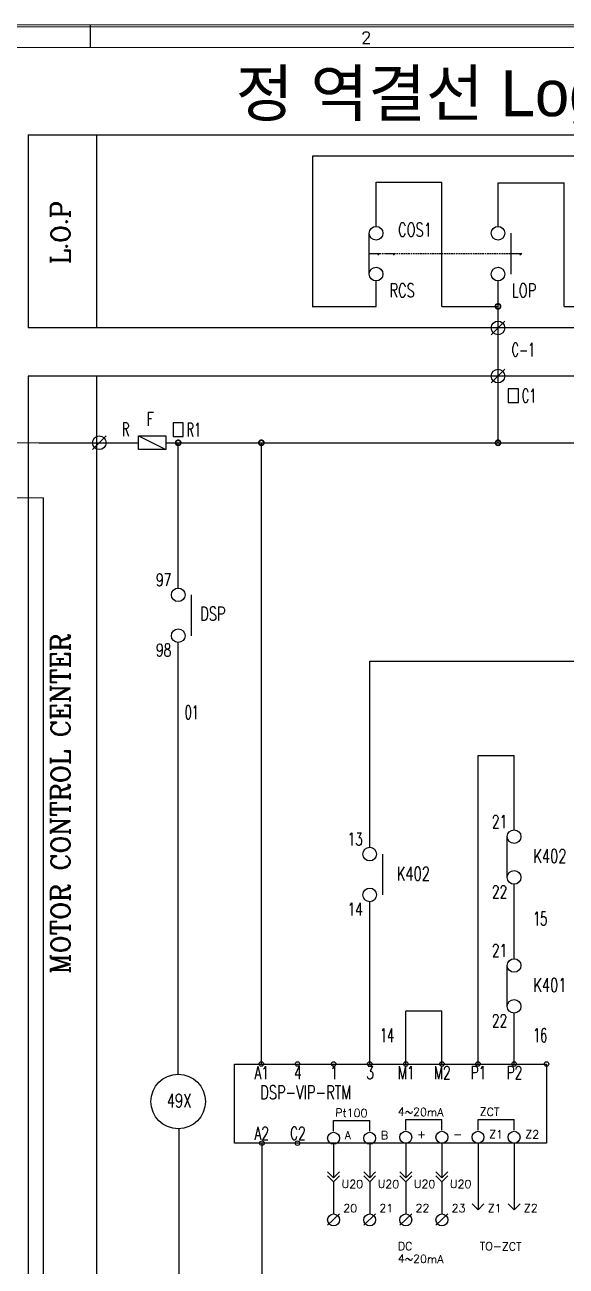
# Model space of a CAD drawing. Header units: millimetres. Extents: x 107 to 2900, y 85 to 3996.
# Drawn here: x 2150.3 to 2320.3, y 311.9 to 702 of the extents above; entities that cross this region are included whole.
import ezdxf
from ezdxf.enums import TextEntityAlignment as Align
from ezdxf.lldxf.tags import DXFTag

# ---------------------------------------------------------------- set-up
doc = ezdxf.new("R2010")
doc.units = ezdxf.units.MM
doc.linetypes.add('DASHED', pattern=[0.75, 0.5, -0.25])
for name, color, linetype in [('1', 1, 'CENTER'), ('20', 2, 'Continuous'), ('30', 3, 'Continuous'), ('70', 7, 'Continuous'), ('ASHADE', 7, 'Continuous')]:
    doc.layers.add(name, color=color, linetype=linetype)
doc.styles.add('COMPLEX', font='COMPLEX.shx')
doc.styles.add('ghs', font='NGULIM.TTF')
doc.styles.add('ROMANS', font='ROMANS.shx', dxfattribs={"width": 0.7})
doc.styles.add('SIMPLEX', font='SIMPLEX')
tags = doc.linetypes.add('CENTER', pattern=[2, 1.25, -0.25, 0.25, -0.25]).pattern_tags.tags
tags[10:11] = [DXFTag(74, 4), DXFTag(75, 0), DXFTag(340, '0'), DXFTag(46, 1.0), DXFTag(50, 0.0), DXFTag(44, 0.0), DXFTag(45, 0.0)]
tags[8:9] = [DXFTag(74, 4), DXFTag(75, 0), DXFTag(340, '0'), DXFTag(46, 1.0), DXFTag(50, 0.0), DXFTag(44, 0.0), DXFTag(45, 0.0)]
tags[6:7] = [DXFTag(74, 4), DXFTag(75, 0), DXFTag(340, '0'), DXFTag(46, 1.0), DXFTag(50, 0.0), DXFTag(44, 0.0), DXFTag(45, 0.0)]
tags[4:5] = [DXFTag(74, 4), DXFTag(75, 0), DXFTag(340, '0'), DXFTag(46, 1.0), DXFTag(50, 0.0), DXFTag(44, 0.0), DXFTag(45, 0.0)]
tags = doc.linetypes.add('HIDDEN', pattern=[0.375, 0.25, -0.125]).pattern_tags.tags
tags[6:7] = [DXFTag(74, 4), DXFTag(75, 0), DXFTag(340, '0'), DXFTag(46, 1.0), DXFTag(50, 0.0), DXFTag(44, 0.0), DXFTag(45, 0.0)]
tags[4:5] = [DXFTag(74, 4), DXFTag(75, 0), DXFTag(340, '0'), DXFTag(46, 1.0), DXFTag(50, 0.0), DXFTag(44, 0.0), DXFTag(45, 0.0)]

# ---------------------------------------------------------------- blocks, each defined once
blk = doc.blocks.new('TB')
at = {"color": 1, "linetype": 'Continuous'}
blk.add_line((-1, -1), (1, 1), dxfattribs=at)
blk.add_circle((0, 0), 1, dxfattribs=at)

msp = doc.modelspace()

# ---------------------------------------------------------------- linework, layer by layer
at = {"color": 7, "linetype": 'CENTER'}
for p, q in [((2151.338, 667.451), (2792.281, 667.451)), ((2151.338, 667.451), (2151.338, 606.75)), ((2172.738, 667.451), (2172.738, 606.75)), ((2792.281, 606.75), (2151.338, 606.75)), ((2792.281, 591.6), (2151.338, 591.6)), ((2151.338, 591.6), (2151.338, 274.712)), ((2172.738, 591.6), (2172.738, 274.712))]:
    msp.add_line(p, q, dxfattribs=at)
at = {"linetype": 'Continuous'}
for p, q in [((2240.729, 660.849), (2429.245, 660.849)), ((2240.729, 613.31), (2240.729, 660.849)), ((2298.874, 652.359), (2319.605, 652.359)), ((2319.605, 613.509), (2319.605, 652.359)), ((2298.874, 606.75), (2298.874, 621.521)), ((2240.729, 613.509), (2260.59, 613.509)), ((2319.605, 613.509), (2335.15, 613.509)), ((2224.548, 375.431), (2224.548, 570.644)), ((2156.159, 297.379), (2156.159, 553.334)), ((2258.57, 443.543), (2258.57, 502.052)), ((2292.592, 375.431), (2292.592, 472.417)), ((2292.592, 472.417), (2303.933, 472.417)), ((2303.933, 449.032), (2303.933, 472.417)), ((2303.933, 408.528), (2303.933, 431.912)), ((2258.57, 375.431), (2258.57, 426.423)), ((2198.424, 372.213), (2198.424, 397.738)), ((2269.911, 375.431), (2269.911, 392.114)), ((2270.076, 392.114), (2281.252, 392.114)), ((2281.252, 375.431), (2281.252, 392.114)), ((2303.933, 375.431), (2303.933, 391.408)), ((2198.588, 355.094), (2198.588, 297.379)), ((2224.713, 350.561), (2224.713, 297.379)), ((2247.23, 350.559), (2247.23, 339.688)), ((2258.57, 350.559), (2258.57, 339.688)), ((2269.911, 350.559), (2269.911, 339.688)), ((2281.252, 350.559), (2281.252, 339.688)), ((2292.592, 350.559), (2292.592, 339.688)), ((2303.933, 350.559), (2303.933, 339.688))]:
    msp.add_line(p, q, dxfattribs=at)
at = {"color": 0, "linetype": 'Continuous'}
for p, q in [((2260.59, 638.641), (2260.59, 652.559)), ((2260.59, 652.559), (2281.19, 652.559)), ((2281.19, 613.509), (2281.19, 652.559)), ((2298.874, 638.641), (2298.874, 652.359)), ((2258.422, 630.081), (2261.691, 630.081)), ((2263.353, 630.081), (2266.622, 630.081)), ((2303.037, 630.081), (2306.306, 630.081)), ((2260.59, 613.509), (2260.59, 621.521)), ((2281.19, 613.509), (2298.874, 613.509)), ((2298.874, 570.644), (2298.874, 591.6)), ((2198.424, 525.009), (2198.424, 570.644)), ((2198.424, 397.738), (2198.424, 507.889)), ((2258.57, 502.052), (2619.19, 502.052))]:
    msp.add_line(p, q, dxfattribs=at)
at = {"color": 0}
for p, q in [((2258.422, 623.661), (2258.422, 636.501)), ((2303.037, 623.661), (2303.037, 636.501)), ((2261.691, 630.081), (2261.139, 629.645)), ((2266.622, 630.081), (2266.07, 629.645)), ((2306.306, 630.081), (2305.754, 629.645)), ((2202.586, 510.029), (2202.586, 522.869)), ((2301.766, 434.052), (2301.766, 446.892)), ((2262.733, 428.563), (2262.733, 441.403)), ((2301.766, 393.548), (2301.766, 406.388))]:
    msp.add_line(p, q, dxfattribs=at)
at = {"color": 0, "linetype": 'DASHED'}
msp.add_line((2261.691, 630.081), (2303.037, 630.081), dxfattribs=at)
at = {"color": 6, "linetype": 'Continuous'}
for p, q in [((2296.734, 604.61), (2301.014, 608.89)), ((2296.734, 589.46), (2301.014, 593.74))]:
    msp.add_line(p, q, dxfattribs=at)
at = {"color": 6, "linetype": 'HIDDEN'}
msp.add_line((2298.874, 591.6), (2298.874, 606.75), dxfattribs=at)
at = {"color": 2, "linetype": 'Continuous'}
for p, q in [((2305.301, 587.567), (2302.091, 587.567)), ((2302.091, 587.567), (2302.091, 583.287)), ((2305.301, 583.287), (2305.301, 587.567)), ((2302.091, 583.287), (2305.301, 583.287)), ((2196.808, 576.896), (2196.808, 572.616)), ((2200.018, 576.896), (2196.808, 576.896)), ((2200.018, 572.616), (2200.018, 576.896)), ((2196.808, 572.616), (2200.018, 572.616))]:
    msp.add_line(p, q, dxfattribs=at)
at = {"color": 0, "lineweight": 15}
for p, q in [((2154.727, 570.644), (2137.797, 570.644)), ((2156.159, 553.334), (2137.797, 553.334))]:
    msp.add_line(p, q, dxfattribs=at)
at = {"color": 7, "linetype": 'Continuous'}
for p, q in [((2154.727, 570.644), (2185.987, 570.644)), ((2194.547, 570.644), (2779.718, 570.644))]:
    msp.add_line(p, q, dxfattribs=at)
at = {"color": 1, "linetype": 'Continuous'}
for p, q in [((2185.987, 572.784), (2194.547, 572.784)), ((2185.987, 572.784), (2194.547, 568.504)), ((2185.987, 568.504), (2185.987, 572.784)), ((2194.547, 572.784), (2194.547, 568.504)), ((2194.547, 568.504), (2185.987, 568.504))]:
    msp.add_line(p, q, dxfattribs=at)
for p, q in [((2247.23, 354.301), (2247.23, 357.698)), ((2247.23, 357.698), (2258.57, 357.698)), ((2258.57, 354.301), (2258.57, 357.698)), ((2269.911, 354.611), (2269.911, 358.008)), ((2269.911, 358.008), (2281.252, 358.008)), ((2281.252, 354.611), (2281.252, 358.008)), ((2292.592, 354.611), (2292.592, 358.008)), ((2292.592, 358.008), (2303.933, 358.008)), ((2303.933, 354.611), (2303.933, 358.008)), ((2247.23, 339.688), (2245.359, 341.559)), ((2247.23, 338.419), (2245.359, 340.29)), ((2249.101, 341.559), (2247.23, 339.688)), ((2249.101, 340.29), (2247.23, 338.419)), ((2258.57, 339.688), (2256.699, 341.559)), ((2258.57, 338.419), (2256.699, 340.29)), ((2260.441, 341.559), (2258.57, 339.688)), ((2260.441, 340.29), (2258.57, 338.419)), ((2269.911, 339.688), (2268.04, 341.559)), ((2269.911, 338.419), (2268.04, 340.29)), ((2271.782, 341.559), (2269.911, 339.688)), ((2271.782, 340.29), (2269.911, 338.419)), ((2281.252, 339.688), (2279.381, 341.559)), ((2281.252, 338.419), (2279.381, 340.29)), ((2283.123, 341.559), (2281.252, 339.688)), ((2283.123, 340.29), (2281.252, 338.419)), ((2292.592, 339.688), (2292.592, 329.596)), ((2303.933, 339.688), (2303.933, 329.596)), ((2247.23, 338.419), (2247.23, 328.327)), ((2258.57, 338.419), (2258.57, 328.327)), ((2269.911, 338.419), (2269.911, 328.327)), ((2281.252, 338.419), (2281.252, 328.327)), ((2249.101, 328.327), (2245.359, 324.761)), ((2260.441, 328.327), (2256.699, 324.761)), ((2271.782, 328.327), (2268.04, 324.761)), ((2283.123, 328.327), (2279.381, 324.761)), ((2292.592, 329.596), (2290.721, 331.467)), ((2294.464, 331.467), (2292.592, 329.596)), ((2303.933, 329.596), (2302.062, 331.467)), ((2305.804, 331.467), (2303.933, 329.596))]:
    msp.add_line(p, q)
at = {"color": 0, "linetype": 'Continuous', "const_width": 0.535}
for points in [[(2298.071, 613.509, 1), (2299.676, 613.509, 1)], [(2197.621, 570.644, 1), (2199.226, 570.644, 1)], [(2223.746, 570.644, 1), (2225.351, 570.644, 1)]]:
    msp.add_lwpolyline(points, format="xyb", close=True, dxfattribs=at)
at = {"color": 7, "linetype": 'Continuous', "const_width": 0.535}
msp.add_lwpolyline([(2298.071, 570.644, 1), (2299.676, 570.644, 1)], format="xyb", close=True, dxfattribs=at)
msp.add_lwpolyline([(2216.089, 375.431), (2314.09, 375.431), (2314.09, 350.561), (2216.089, 350.561)], close=True)
at = {"color": 0}
for centre in [(2260.59, 636.501), (2298.874, 636.501), (2260.59, 623.661), (2298.874, 623.661), (2198.424, 522.869), (2198.424, 510.029), (2303.933, 446.892), (2258.57, 441.403), (2303.933, 434.052), (2258.57, 428.563), (2303.933, 406.388), (2303.933, 393.548)]:
    msp.add_circle(centre, 2.14, dxfattribs=at)
at = {"color": 6, "linetype": 'Continuous'}
for centre in [(2298.874, 606.75), (2298.874, 591.6)]:
    msp.add_circle(centre, 2.14, dxfattribs=at)
for centre in [(2224.548, 375.431), (2235.889, 375.431), (2247.23, 375.431), (2258.57, 375.431), (2269.911, 375.431), (2281.252, 375.431), (2292.592, 375.431), (2303.933, 375.431), (2314.09, 375.431), (2224.713, 350.561), (2235.889, 350.559)]:
    msp.add_circle(centre, 0.72)
at = {"color": 7, "linetype": 'Continuous'}
msp.add_circle((2198.424, 363.653), 8.56, dxfattribs=at)
at = {"layer": '1', "color": 0}
for centre in [(2247.23, 352.12), (2258.57, 352.12), (2269.911, 352.43), (2281.252, 352.43), (2292.592, 352.43), (2303.933, 352.43), (2247.23, 326.456), (2258.57, 326.456), (2269.911, 326.456), (2281.252, 326.456)]:
    msp.add_circle(centre, 1.871, dxfattribs=at)
at = {"layer": '20', "color": 0, "lineweight": 13}
msp.add_lwpolyline([(1983.636, 179.259), (1983.636, 694.851), (2790.18, 694.851), (2790.18, 179.259)], dxfattribs=at)
at = {"layer": '30', "color": 0}
msp.add_line((2170.908, 694.851), (2170.908, 701.979), dxfattribs=at)
at = {"layer": '70', "color": 0, "lineweight": 13}
for points in [[(2797.308, 118.779), (1976.508, 118.779), (1976.508, 701.979), (2797.308, 701.979)], [(2796.66, 119.427), (1977.156, 119.427), (1977.156, 701.331), (2796.66, 701.331)]]:
    msp.add_lwpolyline(points, close=True, dxfattribs=at)

# ---------------------------------------------------------------- block references
at = {"color": 1, "linetype": 'Continuous', "xscale": 2.140000000000327, "yscale": 2.140000000000327, "zscale": 2.140000000000327}
msp.add_blockref('TB', (2173.64, 570.644), dxfattribs=at)

# ---------------------------------------------------------------- texts
at = {"color": 4, "linetype": 'Continuous', "style": 'COMPLEX'}
for s, p in [('L.O.P', (2161.472, 636.775)), ('MOTOR CONTROL CENTER', (2161.472, 457.248))]:
    msp.add_text(s, height=6, rotation=90, dxfattribs=at).set_placement(p, align=Align.MIDDLE)
at = {"color": 4, "linetype": 'Continuous', "style": 'SIMPLEX', "width": 0.7}
for s, p in [('COS1', (2272.803, 637.575)), ('DSP-VIP-RTM', (2238.456, 366.531)), ('49X', (2198.694, 363.962))]:
    msp.add_text(s, height=4.28, dxfattribs=at).set_placement(p, align=Align.MIDDLE)
at = {"color": 0, "linetype": 'Continuous', "style": 'SIMPLEX', "width": 0.7}
for s, height, p in [('RCS', 4.28, (2268.767, 618.532)), ('LOP', 4.28, (2307.05, 618.532)), ('97', 4, (2193.855, 527.564)), ('DSP', 4.28, (2209.326, 516.922)), ('98', 4, (2193.855, 505.519)), ('21', 4, (2299.365, 451.587)), ('13', 4, (2254.002, 446.098)), ('K402', 4.28, (2315.176, 440.775)), ('K402', 4.28, (2272.296, 435.286)), ('22', 4, (2299.365, 429.543)), ('14', 4, (2254.002, 424.054)), ('21', 4, (2299.365, 411.083)), ('K401', 4.28, (2315.176, 400.27)), ('22', 4, (2299.365, 389.038)), ('A1', 4, (2224.667, 372.712)), ('4', 4, (2236.008, 372.712)), ('1', 4, (2247.349, 372.712)), ('3', 4, (2258.689, 372.712)), ('M1', 4, (2270.03, 372.712)), ('M2', 4, (2281.371, 372.712)), ('P1', 4, (2292.711, 372.712)), ('P2', 4, (2304.052, 372.712)), ('A2', 4, (2224.667, 353.66)), ('C2', 4, (2236.008, 353.66))]:
    msp.add_text(s, height=height, dxfattribs=at).set_placement(p, align=Align.MIDDLE)
at = {"color": 3, "linetype": 'Continuous', "style": 'SIMPLEX', "width": 0.6}
for s, p in [('C-1', (2303.143, 597.734)), ('C1', (2306.358, 583.331)), ('R', (2180.784, 572.744)), ('R1', (2201.075, 572.659)), ('01', (2200.483, 483.817)), ('15', (2309.915, 418.972)), ('14', (2261.826, 382.351)), ('16', (2309.915, 382.351))]:
    msp.add_text(s, height=4.28, dxfattribs=at).set_placement(p)
at = {"color": 1, "linetype": 'Continuous', "style": 'ROMANS', "width": 0.7}
msp.add_text('F', height=4.28, dxfattribs=at).set_placement((2188.505, 575.994))
at = {"color": 0, "style": 'SIMPLEX'}
for s, height, p in [('Pt100', 2.5369, (2247.742, 358.901)), ('4~20mA', 2.5369, (2267.4, 359.211)), ('ZCT', 2.5369, (2293.105, 359.211)), ('A', 2.537, (2250.716, 351.803)), ('B', 2.537, (2262.057, 351.803)), ('+', 2.537, (2273.398, 352.113)), ('-', 2.537, (2284.738, 352.113)), ('Z1', 2.5369, (2296.079, 352.113)), ('Z2', 2.5369, (2307.42, 352.113)), ('U20', 2.5369, (2249.739, 336.513)), ('U20', 2.5369, (2261.079, 336.513)), ('U20', 2.5369, (2272.42, 336.513)), ('U20', 2.5369, (2283.761, 336.513)), ('20', 2.5369, (2250.264, 328.908)), ('21', 2.5369, (2261.605, 328.908)), ('22', 2.5369, (2272.946, 328.908)), ('23', 2.5369, (2284.286, 328.908)), ('Z1', 2.5369, (2295.627, 328.908)), ('Z2', 2.5369, (2306.968, 328.908)), ('DC', 2.5369, (2267.4, 316.97)), ('TO-ZCT', 2.5369, (2293.105, 316.97)), ('4~20mA', 2.5369, (2267.4, 313.053))]:
    msp.add_text(s, height=height, rotation=359.1121, dxfattribs=at).set_placement(p)
at = {"layer": '30', "color": 0, "style": 'SIMPLEX'}
msp.add_text('2', height=3.672, dxfattribs=at).set_placement((2257.478, 697.992), align=Align.MIDDLE)
at = {"layer": 'ASHADE', "color": 0, "linetype": 'ByBlock', "lineweight": 25, "ltscale": 2, "style": 'ghs'}
msp.add_text('정 역결선 Logic OFF 설비 방법 예제', height=14.44716, dxfattribs=at).set_placement((2216.492, 673.272))

doc.saveas('drawing.dxf')
